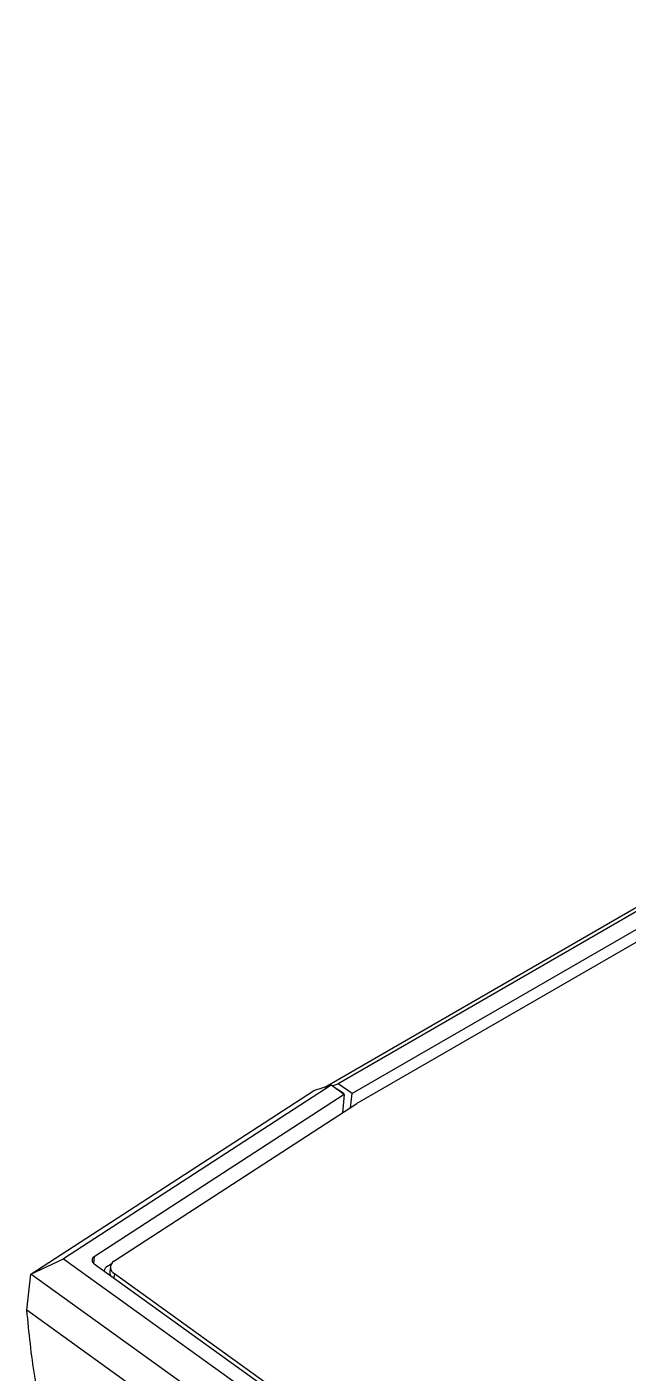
# Model space of a CAD drawing. Header units: inches. Extents: x 1.2 to 43.4, y 1.7 to 28.6.
# Drawn here: x 1.161 to 2.719, y 13.407 to 16.892 of the extents above; entities that cross this region are included whole.
import ezdxf

# ---------------------------------------------------------------- set-up
doc = ezdxf.new("R2010")
doc.units = ezdxf.units.IN
doc.header["$MEASUREMENT"] = 0

msp = doc.modelspace()

# ---------------------------------------------------------------- linework, layer by layer
for p, q in [((12.2883, 20.1138), (1.9681, 14.1561)), ((1.9331, 14.1474), (12.2427, 20.0989)), ((12.3238, 20.0882), (2.0037, 14.1305)), ((12.3361, 20.0625), (2.016, 14.1048)), ((1.9497, 14.1527), (1.2564, 13.7032)), ((1.9497, 14.1527), (1.9041, 14.138)), ((1.9834, 14.1285), (1.9497, 14.1527)), ((1.9522, 14.1509), (1.9681, 14.1561)), ((2.0037, 14.1305), (1.9681, 14.1561)), ((1.172, 13.6633), (1.9041, 14.138)), ((1.9834, 14.1285), (1.3355, 13.7084)), ((1.9639, 14.1425), (1.9655, 14.1431)), ((1.9642, 14.1423), (1.9655, 14.1431)), ((1.9655, 14.1431), (1.9815, 14.1316)), ((1.9834, 14.1285), (1.9788, 14.0807)), ((1.9802, 14.1308), (1.9815, 14.1316)), ((1.9815, 14.1316), (1.9813, 14.13)), ((1.9995, 14.0941), (2.0037, 14.1305)), ((1.387, 13.697), (2.016, 14.1048)), ((1.172, 13.6633), (1.2564, 13.7032)), ((1.2564, 13.7032), (7.7758, 9.0153)), ((1.3355, 13.7084), (1.3339, 13.6917)), ((1.1614, 13.5697), (1.172, 13.6633)), ((7.7299, 8.9477), (1.172, 13.6633)), ((1.3361, 13.6899), (7.8097, 9.0349)), ((1.3703, 13.6838), (1.38, 13.6901)), ((1.3778, 13.6836), (1.3762, 13.6696)), ((1.3881, 13.6647), (1.3868, 13.6534)), ((1.3881, 13.6647), (7.8304, 9.0323)), ((7.4311, 9.0614), (1.1614, 13.5697))]:
    msp.add_line(p, q)
for centre, radius, start, end in [((1.3408, 13.6993), 0.0105, 120.3015, 243.6533), ((1.3962, 13.6811), 0.0183, 120.306, 243.6516), ((1.3797, 13.6673), 0.019, 119.7321, 166.2934), ((1.3927, 13.668), 0.0166, 174.3066, 210.9104)]:
    msp.add_arc(centre, radius, start, end)
msp.add_open_spline([(1.5587, 12.7847), (1.5303, 12.8018), (1.4702, 12.8379), (1.3919, 12.9132), (1.3205, 13.0058), (1.2615, 13.1157), (1.2138, 13.2462), (1.1784, 13.3962), (1.1671, 13.5118), (1.1614, 13.5697)], degree=3, knots=[0, 0, 0, 0, 0.123995, 0.262147, 0.400292, 0.542492, 0.684698, 0.841728, 1, 1, 1, 1])

doc.saveas('drawing.dxf')
